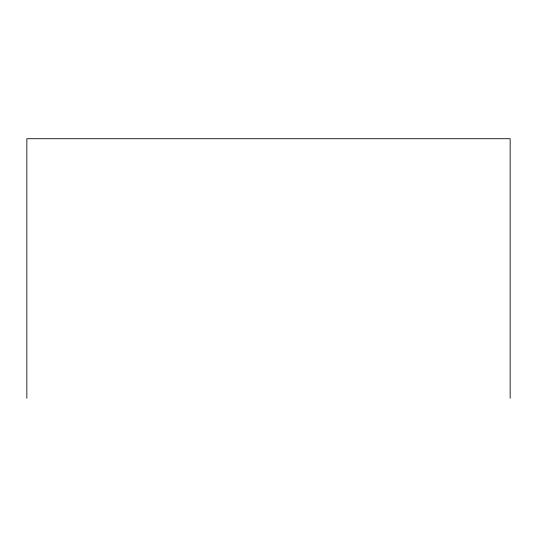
<?xml version="1.0" encoding="UTF-8"?>
<svg xmlns="http://www.w3.org/2000/svg" width="537" height="537" viewBox="0 0 537 537"><rect width="100%" height="100%" fill="white"/><g stroke="black" fill="none" stroke-linecap="round" stroke-linejoin="round"><path stroke-width="0.81" d="M510.15 398.279L510.15 138.721L26.85 138.721L26.85 398.279"/></g></svg>
